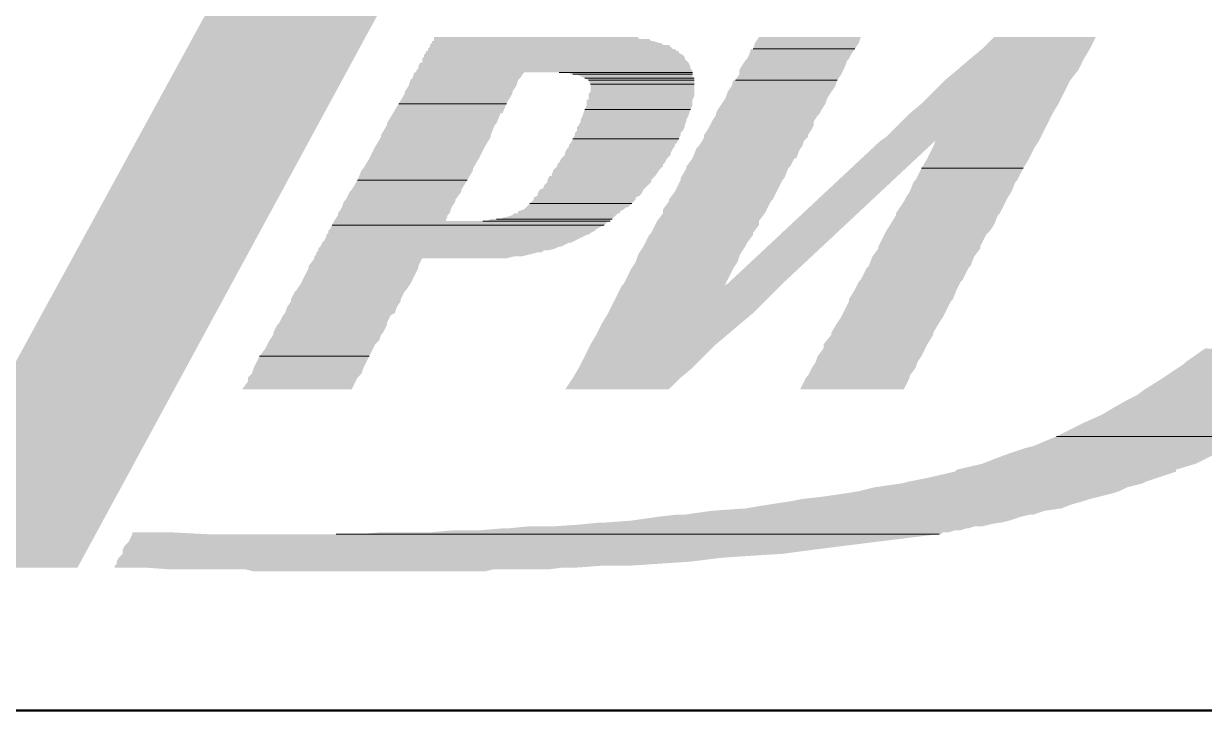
# Model space of a CAD drawing. Header units: millimetres. Extents: x -695119 to 412940, y -249585 to 622758.
# Drawn here: x 21.357 to 21.86, y 0.195 to 0.487 of the extents above; entities that cross this region are included whole.
import ezdxf

# ---------------------------------------------------------------- set-up
doc = ezdxf.new("R2010")
doc.units = ezdxf.units.MM
doc.layers.add('PDF _!штамп', color=7, linetype='Continuous', true_color=0x0e7fc4)
doc.layers.add('PDF _050_основной', color=7, linetype='Continuous')
doc.layers.add('PDF _СОТС', color=7, linetype='Continuous')

msp = doc.modelspace()

# ---------------------------------------------------------------- linework, layer by layer
at = {"layer": 'PDF _!штамп', "lineweight": 0}
for points in [[(21.7109, 0.4767), (21.66757, 0.4767), (21.7109, 0.4767)], [(21.64173, 0.4667), (21.58506, 0.4667), (21.64173, 0.4667)], [(21.64173, 0.46587), (21.59089, 0.46587), (21.64173, 0.46587)], [(21.64256, 0.4642), (21.59589, 0.4642), (21.64256, 0.4642)], [(21.64256, 0.46337), (21.59756, 0.46337), (21.64256, 0.46337)], [(21.7034, 0.46337), (21.66007, 0.46337), (21.7034, 0.46337)], [(21.64256, 0.4617), (21.59839, 0.4617), (21.64256, 0.4617)], [(21.56256, 0.45337), (21.51672, 0.45337), (21.56256, 0.45337)], [(21.6409, 0.45087), (21.59589, 0.45087), (21.6409, 0.45087)], [(21.6359, 0.43837), (21.59089, 0.43837), (21.6359, 0.43837)], [(21.78258, 0.42587), (21.73924, 0.42587), (21.78258, 0.42587)], [(21.54589, 0.42087), (21.49922, 0.42087), (21.54589, 0.42087)], [(21.6159, 0.41087), (21.57256, 0.41087), (21.6159, 0.41087)], [(21.60673, 0.40337), (21.55256, 0.40337), (21.60673, 0.40337)], [(21.60756, 0.4042), (21.55839, 0.4042), (21.60756, 0.4042)], [(21.60423, 0.4017), (21.48839, 0.4017), (21.60423, 0.4017)], [(21.50422, 0.34586), (21.45755, 0.34586), (21.50422, 0.34586)], [(21.88175, 0.31169), (21.79674, 0.31169), (21.88175, 0.31169)], [(21.74674, 0.27002), (21.49005, 0.27002), (21.74674, 0.27002)]]:
    msp.add_lwpolyline(points, dxfattribs=at)
at = {"layer": 'PDF _!штамп', "lineweight": 15, "transparency": 33554559}
for points in [[(21.38004, 0.25585), (21.30587, 0.25585), (21.43922, 0.50004)], [(21.43922, 0.50004), (21.51255, 0.50004), (21.38004, 0.25585)], [(21.53006, 0.47754), (21.6334, 0.4767), (21.52922, 0.4767)], [(21.53089, 0.47921), (21.62923, 0.47837), (21.53006, 0.47837)], [(21.6309, 0.47837), (21.6309, 0.47837), (21.53006, 0.47837)], [(21.6309, 0.47837), (21.53006, 0.47837), (21.62923, 0.47837)], [(21.63173, 0.47837), (21.63173, 0.47837), (21.53006, 0.47837)], [(21.63173, 0.47837), (21.53006, 0.47837), (21.6309, 0.47837)], [(21.63173, 0.47837), (21.53006, 0.47837), (21.63256, 0.47754)], [(21.53006, 0.47837), (21.63256, 0.47754), (21.53006, 0.47754)], [(21.63256, 0.47754), (21.53006, 0.47754), (21.6334, 0.4767)], [(21.53172, 0.48004), (21.62506, 0.48004), (21.53089, 0.48004)], [(21.62506, 0.48004), (21.53089, 0.48004), (21.62756, 0.47921)], [(21.53089, 0.48004), (21.62756, 0.47921), (21.53089, 0.47921)], [(21.6284, 0.47921), (21.6284, 0.47921), (21.53089, 0.47921)], [(21.6284, 0.47921), (21.53089, 0.47921), (21.62756, 0.47921)], [(21.6284, 0.47921), (21.53089, 0.47921), (21.62923, 0.47837)], [(21.61256, 0.48171), (21.61256, 0.48171), (21.53172, 0.48171)], [(21.61256, 0.48171), (21.53172, 0.48171), (21.60923, 0.48171)], [(21.61506, 0.48171), (21.61506, 0.48171), (21.53172, 0.48171)], [(21.61506, 0.48171), (21.53172, 0.48171), (21.61256, 0.48171)], [(21.61673, 0.48171), (21.61673, 0.48171), (21.53172, 0.48171)], [(21.61673, 0.48171), (21.53172, 0.48171), (21.61506, 0.48171)], [(21.6184, 0.48171), (21.6184, 0.48171), (21.53172, 0.48171)], [(21.6184, 0.48171), (21.53172, 0.48171), (21.61673, 0.48171)], [(21.6184, 0.48171), (21.53172, 0.48171), (21.61923, 0.48087)], [(21.53172, 0.48171), (21.61923, 0.48087), (21.53172, 0.48087)], [(21.6209, 0.48087), (21.6209, 0.48087), (21.53172, 0.48087)], [(21.6209, 0.48087), (21.53172, 0.48087), (21.61923, 0.48087)], [(21.6234, 0.48087), (21.6234, 0.48087), (21.53172, 0.48087)], [(21.6234, 0.48087), (21.53172, 0.48087), (21.6209, 0.48087)], [(21.6234, 0.48087), (21.53172, 0.48087), (21.62423, 0.48004)], [(21.53172, 0.48087), (21.62423, 0.48004), (21.53172, 0.48004)], [(21.62423, 0.48004), (21.53172, 0.48004), (21.62506, 0.48004)], [(21.6684, 0.47921), (21.7109, 0.4767), (21.66757, 0.4767)], [(21.67007, 0.48171), (21.71257, 0.47921), (21.6684, 0.47921)], [(21.71257, 0.47921), (21.6684, 0.47921), (21.7109, 0.4767)], [(21.7134, 0.48171), (21.67007, 0.48171), (21.71257, 0.47921)], [(21.77007, 0.48171), (21.81091, 0.4767), (21.76507, 0.4767)], [(21.81341, 0.48171), (21.77007, 0.48171), (21.81091, 0.4767)], [(21.52756, 0.47337), (21.6384, 0.47254), (21.52672, 0.47254)], [(21.52672, 0.47254), (21.6384, 0.47254), (21.6384, 0.47254)], [(21.6384, 0.47254), (21.6384, 0.47254), (21.52672, 0.47254)], [(21.6384, 0.47254), (21.52672, 0.47254), (21.63923, 0.4717)], [(21.52672, 0.47254), (21.63923, 0.4717), (21.52672, 0.4717)], [(21.52839, 0.47504), (21.63756, 0.4742), (21.52756, 0.4742)], [(21.63756, 0.4742), (21.52756, 0.4742), (21.6384, 0.47337)], [(21.52756, 0.4742), (21.6384, 0.47337), (21.52756, 0.47337)], [(21.6384, 0.47337), (21.52756, 0.47337), (21.6384, 0.47254)], [(21.52922, 0.47587), (21.6359, 0.47587), (21.52839, 0.47587)], [(21.6359, 0.47587), (21.52839, 0.47587), (21.6359, 0.47504)], [(21.52839, 0.47587), (21.6359, 0.47504), (21.52839, 0.47504)], [(21.6359, 0.47504), (21.52839, 0.47504), (21.63756, 0.4742)], [(21.63423, 0.4767), (21.63423, 0.4767), (21.52922, 0.4767)], [(21.63423, 0.4767), (21.52922, 0.4767), (21.6334, 0.4767)], [(21.63423, 0.4767), (21.52922, 0.4767), (21.63506, 0.47587)], [(21.52922, 0.4767), (21.63506, 0.47587), (21.52922, 0.47587)], [(21.63506, 0.47587), (21.52922, 0.47587), (21.6359, 0.47587)], [(21.66507, 0.47254), (21.70757, 0.4717), (21.66423, 0.4717)], [(21.6659, 0.4742), (21.7084, 0.47254), (21.66507, 0.47254)], [(21.7084, 0.47254), (21.66507, 0.47254), (21.70757, 0.4717)], [(21.66673, 0.4767), (21.70924, 0.4742), (21.6659, 0.4742)], [(21.70924, 0.4742), (21.6659, 0.4742), (21.7084, 0.47254)], [(21.66757, 0.4767), (21.7109, 0.4767), (21.66673, 0.4767)], [(21.7109, 0.4767), (21.66673, 0.4767), (21.70924, 0.4742)], [(21.76007, 0.47254), (21.80591, 0.46754), (21.75424, 0.46754)], [(21.76507, 0.4767), (21.80841, 0.47254), (21.76007, 0.47254)], [(21.80841, 0.47254), (21.76007, 0.47254), (21.80591, 0.46754)], [(21.81091, 0.4767), (21.76507, 0.4767), (21.80841, 0.47254)], [(21.52506, 0.46837), (21.64173, 0.46754), (21.52422, 0.46754)], [(21.64173, 0.46754), (21.52422, 0.46754), (21.64173, 0.4667)], [(21.52422, 0.46754), (21.64173, 0.4667), (21.52422, 0.4667)], [(21.52589, 0.47087), (21.6409, 0.4692), (21.52506, 0.4692)], [(21.6409, 0.4692), (21.52506, 0.4692), (21.6409, 0.46837)], [(21.52506, 0.4692), (21.6409, 0.46837), (21.52506, 0.46837)], [(21.6409, 0.46837), (21.52506, 0.46837), (21.64173, 0.46754)], [(21.64006, 0.47087), (21.52672, 0.47087), (21.52589, 0.47087)], [(21.64006, 0.47087), (21.52589, 0.47087), (21.6409, 0.4692)], [(21.63923, 0.4717), (21.52672, 0.4717), (21.64006, 0.47087)], [(21.52672, 0.4717), (21.64006, 0.47087), (21.52672, 0.47087)], [(21.52672, 0.47087), (21.64006, 0.47087), (21.64006, 0.47087)], [(21.66257, 0.4692), (21.7059, 0.46754), (21.66173, 0.46754)], [(21.7059, 0.46754), (21.66173, 0.46754), (21.70507, 0.46587)], [(21.66173, 0.46754), (21.70507, 0.46587), (21.66173, 0.46587)], [(21.66423, 0.4717), (21.70674, 0.4692), (21.66257, 0.4692)], [(21.70674, 0.4692), (21.66257, 0.4692), (21.7059, 0.46754)], [(21.70757, 0.4717), (21.66423, 0.4717), (21.70674, 0.4692)], [(21.75424, 0.46754), (21.80258, 0.46337), (21.74924, 0.46337)], [(21.80591, 0.46754), (21.75424, 0.46754), (21.80258, 0.46337)], [(21.52172, 0.46337), (21.56673, 0.46087), (21.52089, 0.46087)], [(21.52256, 0.4642), (21.56756, 0.46337), (21.52172, 0.46337)], [(21.56756, 0.46337), (21.52172, 0.46337), (21.56673, 0.46087)], [(21.52339, 0.4667), (21.56839, 0.4642), (21.52256, 0.4642)], [(21.56839, 0.4642), (21.52256, 0.4642), (21.56756, 0.46337)], [(21.64173, 0.4667), (21.52422, 0.4667), (21.52339, 0.4667)], [(21.57006, 0.4667), (21.52339, 0.4667), (21.56839, 0.4642)], [(21.52422, 0.4667), (21.64173, 0.4667), (21.64173, 0.4667)], [(21.58506, 0.4667), (21.64173, 0.4667), (21.58756, 0.4667)], [(21.64173, 0.4667), (21.58756, 0.4667), (21.58923, 0.4667)], [(21.58756, 0.4667), (21.64173, 0.4667), (21.64173, 0.4667)], [(21.64173, 0.4667), (21.58923, 0.4667), (21.64173, 0.46587)], [(21.58923, 0.4667), (21.64173, 0.46587), (21.59006, 0.46587)], [(21.64173, 0.46587), (21.59006, 0.46587), (21.59089, 0.46587)], [(21.59006, 0.46587), (21.64173, 0.46587), (21.64173, 0.46587)], [(21.59089, 0.46587), (21.64173, 0.46587), (21.59173, 0.46587)], [(21.64173, 0.46587), (21.59173, 0.46587), (21.59256, 0.46587)], [(21.59173, 0.46587), (21.64173, 0.46587), (21.64173, 0.46587)], [(21.64173, 0.46587), (21.59256, 0.46587), (21.64173, 0.46504)], [(21.59256, 0.46587), (21.64173, 0.46504), (21.59423, 0.46504)], [(21.64173, 0.46504), (21.59423, 0.46504), (21.64256, 0.4642)], [(21.59423, 0.46504), (21.64256, 0.4642), (21.59589, 0.4642)], [(21.59589, 0.4642), (21.64256, 0.4642), (21.64256, 0.4642)], [(21.64256, 0.4642), (21.59589, 0.4642), (21.64256, 0.46337)], [(21.59589, 0.4642), (21.64256, 0.46337), (21.59756, 0.46337)], [(21.59756, 0.46337), (21.64256, 0.46337), (21.64256, 0.46337)], [(21.64256, 0.46337), (21.59756, 0.46337), (21.64256, 0.4617)], [(21.59756, 0.46337), (21.64256, 0.4617), (21.59839, 0.4617)], [(21.65923, 0.46337), (21.70257, 0.46087), (21.6584, 0.46087)], [(21.66007, 0.46337), (21.7034, 0.46337), (21.65923, 0.46337)], [(21.7034, 0.46337), (21.65923, 0.46337), (21.70257, 0.46087)], [(21.66173, 0.46587), (21.7034, 0.46337), (21.66007, 0.46337)], [(21.70507, 0.46587), (21.66173, 0.46587), (21.7034, 0.46337)], [(21.74924, 0.46337), (21.80008, 0.45837), (21.74424, 0.45837)], [(21.80258, 0.46337), (21.74924, 0.46337), (21.80008, 0.45837)], [(21.51922, 0.45754), (21.56256, 0.45337), (21.51672, 0.45337)], [(21.52089, 0.46087), (21.56506, 0.45837), (21.51922, 0.45837)], [(21.56506, 0.45837), (21.51922, 0.45837), (21.56506, 0.45754)], [(21.51922, 0.45837), (21.56506, 0.45754), (21.51922, 0.45754)], [(21.56506, 0.45754), (21.51922, 0.45754), (21.56256, 0.45337)], [(21.56673, 0.46087), (21.52089, 0.46087), (21.56506, 0.45837)], [(21.59839, 0.45837), (21.64256, 0.45754), (21.59756, 0.45754)], [(21.64256, 0.45754), (21.59756, 0.45754), (21.64256, 0.4567)], [(21.59756, 0.45754), (21.64256, 0.4567), (21.59756, 0.4567)], [(21.59839, 0.4617), (21.64256, 0.4617), (21.64256, 0.4617)], [(21.64256, 0.4617), (21.59839, 0.4617), (21.64256, 0.46004)], [(21.59839, 0.4617), (21.64256, 0.46004), (21.59839, 0.46004)], [(21.64256, 0.46004), (21.59839, 0.46004), (21.64256, 0.4592)], [(21.59839, 0.46004), (21.64256, 0.4592), (21.59839, 0.4592)], [(21.64256, 0.4592), (21.59839, 0.4592), (21.64256, 0.45837)], [(21.59839, 0.4592), (21.64256, 0.45837), (21.59839, 0.45837)], [(21.59839, 0.45837), (21.64256, 0.45837), (21.64256, 0.45837)], [(21.64256, 0.45837), (21.64256, 0.45837), (21.59839, 0.45837)], [(21.64256, 0.45837), (21.59839, 0.45837), (21.64256, 0.45754)], [(21.65673, 0.45837), (21.69924, 0.45587), (21.6559, 0.45587)], [(21.6584, 0.46087), (21.7009, 0.45837), (21.65673, 0.45837)], [(21.65673, 0.45837), (21.7009, 0.45837), (21.7009, 0.45837)], [(21.7009, 0.45837), (21.7009, 0.45837), (21.65673, 0.45837)], [(21.7009, 0.45837), (21.65673, 0.45837), (21.69924, 0.45587)], [(21.70257, 0.46087), (21.6584, 0.46087), (21.7009, 0.45837)], [(21.74424, 0.45837), (21.79758, 0.45337), (21.73924, 0.45337)], [(21.80008, 0.45837), (21.74424, 0.45837), (21.79758, 0.45337)], [(21.51672, 0.45337), (21.56089, 0.4492), (21.51422, 0.4492)], [(21.51672, 0.45337), (21.56256, 0.45337), (21.56256, 0.45337)], [(21.56256, 0.45337), (21.51672, 0.45337), (21.56089, 0.4492)], [(21.59673, 0.45254), (21.6409, 0.45087), (21.59589, 0.45087)], [(21.64173, 0.45504), (21.59756, 0.45504), (21.59673, 0.45504)], [(21.64173, 0.45504), (21.59673, 0.45504), (21.64173, 0.45337)], [(21.59673, 0.45504), (21.64173, 0.45337), (21.59673, 0.45337)], [(21.64173, 0.45337), (21.59673, 0.45337), (21.64173, 0.45254)], [(21.59673, 0.45337), (21.64173, 0.45254), (21.59673, 0.45254)], [(21.64173, 0.45254), (21.59673, 0.45254), (21.6409, 0.45087)], [(21.64256, 0.4567), (21.59756, 0.4567), (21.64173, 0.45504)], [(21.59756, 0.4567), (21.64173, 0.45504), (21.59756, 0.45504)], [(21.59756, 0.45504), (21.64173, 0.45504), (21.64173, 0.45504)], [(21.65423, 0.45337), (21.69674, 0.45087), (21.65257, 0.45087)], [(21.6559, 0.45587), (21.6984, 0.45337), (21.65423, 0.45337)], [(21.65423, 0.45337), (21.6984, 0.45337), (21.6984, 0.45337)], [(21.6984, 0.45337), (21.6984, 0.45337), (21.65423, 0.45337)], [(21.6984, 0.45337), (21.65423, 0.45337), (21.69674, 0.45087)], [(21.69924, 0.45587), (21.6559, 0.45587), (21.6984, 0.45337)], [(21.73924, 0.45337), (21.79508, 0.4492), (21.73424, 0.4492)], [(21.79758, 0.45337), (21.73924, 0.45337), (21.79508, 0.4492)], [(21.51422, 0.4492), (21.55839, 0.44504), (21.51172, 0.44504)], [(21.56006, 0.4492), (21.56006, 0.4492), (21.51422, 0.4492)], [(21.56006, 0.4492), (21.51422, 0.4492), (21.56089, 0.4492)], [(21.56006, 0.4492), (21.51422, 0.4492), (21.55839, 0.44504)], [(21.59506, 0.44837), (21.63923, 0.4467), (21.59423, 0.4467)], [(21.59589, 0.45087), (21.64006, 0.44837), (21.59506, 0.44837)], [(21.64006, 0.44837), (21.59506, 0.44837), (21.63923, 0.4467)], [(21.59589, 0.45087), (21.6409, 0.45087), (21.6409, 0.45087)], [(21.6409, 0.45087), (21.59589, 0.45087), (21.64006, 0.44837)], [(21.65173, 0.44837), (21.6934, 0.44587), (21.65007, 0.44587)], [(21.65257, 0.45087), (21.6959, 0.4492), (21.65173, 0.4492)], [(21.6959, 0.4492), (21.65173, 0.4492), (21.69507, 0.44837)], [(21.65173, 0.4492), (21.69507, 0.44837), (21.65173, 0.44837)], [(21.69507, 0.44837), (21.65173, 0.44837), (21.6934, 0.44587)], [(21.69674, 0.45087), (21.65257, 0.45087), (21.6959, 0.4492)], [(21.73424, 0.4492), (21.79258, 0.4442), (21.72924, 0.4442)], [(21.79508, 0.4492), (21.73424, 0.4492), (21.79258, 0.4442)], [(21.51172, 0.4442), (21.55589, 0.44004), (21.50922, 0.44004)], [(21.55839, 0.44504), (21.51172, 0.44504), (21.55756, 0.4442)], [(21.51172, 0.44504), (21.55756, 0.4442), (21.51172, 0.4442)], [(21.55756, 0.4442), (21.51172, 0.4442), (21.55589, 0.44004)], [(21.59339, 0.4442), (21.6384, 0.44337), (21.59256, 0.44337)], [(21.6384, 0.44337), (21.59256, 0.44337), (21.63756, 0.4417)], [(21.59256, 0.44337), (21.63756, 0.4417), (21.59256, 0.4417)], [(21.59423, 0.44587), (21.6384, 0.4442), (21.59339, 0.4442)], [(21.6384, 0.4442), (21.59339, 0.4442), (21.6384, 0.44337)], [(21.63923, 0.4467), (21.59423, 0.4467), (21.63923, 0.44587)], [(21.59423, 0.4467), (21.63923, 0.44587), (21.59423, 0.44587)], [(21.63923, 0.44587), (21.59423, 0.44587), (21.6384, 0.4442)], [(21.6484, 0.44254), (21.6909, 0.44004), (21.64673, 0.44004)], [(21.64923, 0.4442), (21.69257, 0.44254), (21.6484, 0.44254)], [(21.69257, 0.44254), (21.6484, 0.44254), (21.6909, 0.44004)], [(21.65007, 0.44587), (21.6934, 0.4442), (21.64923, 0.4442)], [(21.6934, 0.4442), (21.64923, 0.4442), (21.69257, 0.44254)], [(21.6934, 0.44587), (21.65007, 0.44587), (21.6934, 0.4442)], [(21.72924, 0.4442), (21.79008, 0.4392), (21.72424, 0.4392)], [(21.79258, 0.4442), (21.72924, 0.4442), (21.79008, 0.4392)], [(21.50922, 0.4392), (21.55339, 0.43503), (21.50672, 0.43503)], [(21.55589, 0.44004), (21.50922, 0.44004), (21.55589, 0.4392)], [(21.50922, 0.44004), (21.55589, 0.4392), (21.50922, 0.4392)], [(21.55589, 0.4392), (21.50922, 0.4392), (21.55339, 0.43503)], [(21.59089, 0.43837), (21.63506, 0.4367), (21.59006, 0.4367)], [(21.59173, 0.44004), (21.6359, 0.43837), (21.59089, 0.43837)], [(21.59089, 0.43837), (21.6359, 0.43837), (21.6359, 0.43837)], [(21.6359, 0.43837), (21.59089, 0.43837), (21.63506, 0.4367)], [(21.59256, 0.4417), (21.63673, 0.44087), (21.59173, 0.44087)], [(21.63673, 0.44087), (21.59173, 0.44087), (21.63673, 0.44004)], [(21.59173, 0.44087), (21.63673, 0.44004), (21.59173, 0.44004)], [(21.63673, 0.44004), (21.59173, 0.44004), (21.6359, 0.43837)], [(21.63756, 0.4417), (21.59256, 0.4417), (21.63673, 0.44087)], [(21.6459, 0.43754), (21.6884, 0.43503), (21.64423, 0.43503)], [(21.64673, 0.4392), (21.68924, 0.43754), (21.6459, 0.43754)], [(21.68924, 0.43754), (21.6459, 0.43754), (21.6884, 0.43503)], [(21.6909, 0.44004), (21.64673, 0.44004), (21.6909, 0.4392)], [(21.64673, 0.44004), (21.6909, 0.4392), (21.64673, 0.4392)], [(21.6909, 0.4392), (21.64673, 0.4392), (21.68924, 0.43754)], [(21.72174, 0.43754), (21.68007, 0.3767), (21.65673, 0.3767)], [(21.74507, 0.43754), (21.72174, 0.43754), (21.68007, 0.3767)], [(21.72424, 0.4392), (21.78924, 0.43754), (21.72174, 0.43754)], [(21.79008, 0.4392), (21.72424, 0.4392), (21.78924, 0.43754)], [(21.74507, 0.43754), (21.78758, 0.43503), (21.74424, 0.43503)], [(21.78924, 0.43754), (21.74507, 0.43754), (21.78758, 0.43503)], [(21.50672, 0.43503), (21.55089, 0.43003), (21.50422, 0.43003)], [(21.50672, 0.43503), (21.55339, 0.43503), (21.55339, 0.43503)], [(21.55339, 0.43503), (21.55339, 0.43503), (21.50672, 0.43503)], [(21.55339, 0.43503), (21.50672, 0.43503), (21.55089, 0.43003)], [(21.58839, 0.4342), (21.63256, 0.43253), (21.58756, 0.43253)], [(21.63256, 0.43253), (21.58756, 0.43253), (21.63256, 0.4317)], [(21.58756, 0.43253), (21.63256, 0.4317), (21.58756, 0.4317)], [(21.58923, 0.43503), (21.6334, 0.4342), (21.58839, 0.4342)], [(21.6334, 0.4342), (21.58839, 0.4342), (21.63256, 0.43253)], [(21.59006, 0.4367), (21.63423, 0.43587), (21.58923, 0.43587)], [(21.63423, 0.43587), (21.58923, 0.43587), (21.63423, 0.43503)], [(21.58923, 0.43587), (21.63423, 0.43503), (21.58923, 0.43503)], [(21.63423, 0.43503), (21.58923, 0.43503), (21.6334, 0.4342)], [(21.63506, 0.4367), (21.59006, 0.4367), (21.63423, 0.43587)], [(21.6434, 0.4342), (21.6859, 0.43003), (21.64173, 0.43003)], [(21.64423, 0.43503), (21.68757, 0.4342), (21.6434, 0.4342)], [(21.68757, 0.4342), (21.6434, 0.4342), (21.6859, 0.43003)], [(21.6884, 0.43503), (21.64423, 0.43503), (21.68757, 0.4342)], [(21.74424, 0.43503), (21.78591, 0.4317), (21.74257, 0.4317)], [(21.78758, 0.43503), (21.74424, 0.43503), (21.78591, 0.4317)], [(21.50422, 0.43003), (21.54839, 0.42587), (21.50172, 0.42587)], [(21.50422, 0.43003), (21.55089, 0.43003), (21.55089, 0.43003)], [(21.55089, 0.43003), (21.55089, 0.43003), (21.50422, 0.43003)], [(21.55089, 0.43003), (21.50422, 0.43003), (21.54839, 0.42587)], [(21.58506, 0.42837), (21.62923, 0.42753), (21.58423, 0.42753)], [(21.62923, 0.42753), (21.58423, 0.42753), (21.62923, 0.4267)], [(21.58423, 0.42753), (21.62923, 0.4267), (21.58423, 0.4267)], [(21.58589, 0.43003), (21.63006, 0.42837), (21.58506, 0.42837)], [(21.63006, 0.42837), (21.58506, 0.42837), (21.62923, 0.42753)], [(21.58756, 0.4317), (21.6309, 0.43003), (21.58589, 0.43003)], [(21.6309, 0.43003), (21.58589, 0.43003), (21.63006, 0.42837)], [(21.63256, 0.4317), (21.58756, 0.4317), (21.6309, 0.43003)], [(21.64173, 0.43003), (21.6834, 0.4267), (21.63923, 0.4267)], [(21.68507, 0.43003), (21.68507, 0.43003), (21.64173, 0.43003)], [(21.68507, 0.43003), (21.64173, 0.43003), (21.6859, 0.43003)], [(21.68507, 0.43003), (21.64173, 0.43003), (21.6834, 0.4267)], [(21.74174, 0.43003), (21.78258, 0.42587), (21.73924, 0.42587)], [(21.74257, 0.4317), (21.78508, 0.43003), (21.74174, 0.43003)], [(21.78508, 0.43003), (21.74174, 0.43003), (21.78258, 0.42587)], [(21.78591, 0.4317), (21.74257, 0.4317), (21.78508, 0.43003)], [(21.50089, 0.42503), (21.54589, 0.42087), (21.49922, 0.42087)], [(21.50172, 0.42587), (21.54839, 0.42503), (21.50089, 0.42503)], [(21.54839, 0.42503), (21.50089, 0.42503), (21.54589, 0.42087)], [(21.54839, 0.42587), (21.50172, 0.42587), (21.54839, 0.42503)], [(21.58089, 0.42253), (21.62423, 0.42087), (21.58006, 0.42087)], [(21.6259, 0.42253), (21.58173, 0.42253), (21.58089, 0.42253)], [(21.6259, 0.42253), (21.58089, 0.42253), (21.62423, 0.42087)], [(21.58256, 0.42503), (21.6259, 0.42253), (21.58173, 0.42253)], [(21.58173, 0.42253), (21.6259, 0.42253), (21.6259, 0.42253)], [(21.58423, 0.4267), (21.62756, 0.42503), (21.58256, 0.42503)], [(21.58256, 0.42503), (21.62756, 0.42503), (21.62756, 0.42503)], [(21.62756, 0.42503), (21.62756, 0.42503), (21.58256, 0.42503)], [(21.62756, 0.42503), (21.58256, 0.42503), (21.6259, 0.42253)], [(21.62923, 0.4267), (21.58423, 0.4267), (21.62756, 0.42503)], [(21.63923, 0.42587), (21.6809, 0.4217), (21.63673, 0.4217)], [(21.6834, 0.4267), (21.63923, 0.4267), (21.68257, 0.42587)], [(21.63923, 0.4267), (21.68257, 0.42587), (21.63923, 0.42587)], [(21.68257, 0.42587), (21.63923, 0.42587), (21.6809, 0.4217)], [(21.73924, 0.42587), (21.78008, 0.42087), (21.73674, 0.42087)], [(21.73924, 0.42587), (21.78258, 0.42587), (21.78258, 0.42587)], [(21.78258, 0.42587), (21.73924, 0.42587), (21.78008, 0.42087)], [(21.49922, 0.42087), (21.54339, 0.4167), (21.49672, 0.4167)], [(21.49922, 0.42087), (21.54589, 0.42087), (21.54589, 0.42087)], [(21.54589, 0.42087), (21.49922, 0.42087), (21.54339, 0.4167)], [(21.57839, 0.41753), (21.6209, 0.4167), (21.57673, 0.4167)], [(21.58006, 0.42003), (21.62256, 0.41837), (21.57839, 0.41837)], [(21.62256, 0.41837), (21.57839, 0.41837), (21.62173, 0.41753)], [(21.57839, 0.41837), (21.62173, 0.41753), (21.57839, 0.41753)], [(21.62173, 0.41753), (21.57839, 0.41753), (21.6209, 0.4167)], [(21.62423, 0.42087), (21.58006, 0.42087), (21.62423, 0.42003)], [(21.58006, 0.42087), (21.62423, 0.42003), (21.58006, 0.42003)], [(21.62423, 0.42003), (21.58006, 0.42003), (21.62256, 0.41837)], [(21.63506, 0.41753), (21.67757, 0.41587), (21.63423, 0.41587)], [(21.63673, 0.42087), (21.6784, 0.41753), (21.63506, 0.41753)], [(21.6784, 0.41753), (21.63506, 0.41753), (21.67757, 0.41587)], [(21.6809, 0.4217), (21.63673, 0.4217), (21.68007, 0.42087)], [(21.63673, 0.4217), (21.68007, 0.42087), (21.63673, 0.42087)], [(21.68007, 0.42087), (21.63673, 0.42087), (21.6784, 0.41753)], [(21.73591, 0.42003), (21.77758, 0.41587), (21.73424, 0.41587)], [(21.73674, 0.42087), (21.77924, 0.42003), (21.73591, 0.42003)], [(21.77924, 0.42003), (21.73591, 0.42003), (21.77758, 0.41587)], [(21.78008, 0.42087), (21.73674, 0.42087), (21.77924, 0.42003)], [(21.49422, 0.41253), (21.54089, 0.4117), (21.49339, 0.4117)], [(21.49589, 0.41587), (21.54089, 0.41253), (21.49422, 0.41253)], [(21.54089, 0.41253), (21.49422, 0.41253), (21.54089, 0.4117)], [(21.49672, 0.4167), (21.54339, 0.41587), (21.49589, 0.41587)], [(21.54339, 0.41587), (21.49589, 0.41587), (21.54089, 0.41253)], [(21.54339, 0.4167), (21.49672, 0.4167), (21.54339, 0.41587)], [(21.57423, 0.41253), (21.6159, 0.41087), (21.57256, 0.41087)], [(21.57589, 0.4142), (21.61756, 0.41337), (21.57423, 0.41337)], [(21.61756, 0.41337), (21.57423, 0.41337), (21.61756, 0.41253)], [(21.57423, 0.41337), (21.61756, 0.41253), (21.57423, 0.41253)], [(21.61756, 0.41253), (21.57423, 0.41253), (21.6159, 0.41087)], [(21.57673, 0.4167), (21.62006, 0.41503), (21.57589, 0.41503)], [(21.62006, 0.41503), (21.57589, 0.41503), (21.61923, 0.4142)], [(21.57589, 0.41503), (21.61923, 0.4142), (21.57589, 0.4142)], [(21.61923, 0.4142), (21.57589, 0.4142), (21.61756, 0.41337)], [(21.6209, 0.4167), (21.57673, 0.4167), (21.62006, 0.41503)], [(21.63423, 0.41587), (21.6759, 0.41253), (21.63173, 0.41253)], [(21.6759, 0.41253), (21.63173, 0.41253), (21.67507, 0.4117)], [(21.63173, 0.41253), (21.67507, 0.4117), (21.63173, 0.4117)], [(21.67757, 0.41587), (21.63423, 0.41587), (21.6759, 0.41253)], [(21.73257, 0.41337), (21.77508, 0.4117), (21.73174, 0.4117)], [(21.73424, 0.41587), (21.77591, 0.41337), (21.73257, 0.41337)], [(21.77591, 0.41337), (21.73257, 0.41337), (21.77508, 0.4117)], [(21.77758, 0.41587), (21.73424, 0.41587), (21.77591, 0.41337)], [(21.49255, 0.4092), (21.53839, 0.4067), (21.49089, 0.4067)], [(21.49339, 0.4117), (21.53922, 0.4092), (21.49255, 0.4092)], [(21.53922, 0.4092), (21.49255, 0.4092), (21.53839, 0.4067)], [(21.54089, 0.4117), (21.49339, 0.4117), (21.53922, 0.4092)], [(21.57006, 0.40837), (21.6109, 0.40753), (21.56756, 0.40753)], [(21.6109, 0.40753), (21.56756, 0.40753), (21.6109, 0.4067)], [(21.56756, 0.40753), (21.6109, 0.4067), (21.56756, 0.4067)], [(21.57089, 0.4092), (21.61256, 0.40837), (21.57006, 0.40837)], [(21.61256, 0.40837), (21.57006, 0.40837), (21.6109, 0.40753)], [(21.57256, 0.41087), (21.61423, 0.4092), (21.57089, 0.4092)], [(21.6134, 0.4092), (21.6134, 0.4092), (21.57089, 0.4092)], [(21.6134, 0.4092), (21.57089, 0.4092), (21.61423, 0.4092)], [(21.6134, 0.4092), (21.57089, 0.4092), (21.61256, 0.40837)], [(21.57256, 0.41087), (21.6159, 0.41087), (21.6159, 0.41087)], [(21.6159, 0.41087), (21.57256, 0.41087), (21.61423, 0.4092)], [(21.63173, 0.4117), (21.6734, 0.40837), (21.62923, 0.40837)], [(21.6734, 0.40837), (21.62923, 0.40837), (21.67257, 0.4067)], [(21.62923, 0.40837), (21.67257, 0.4067), (21.62923, 0.4067)], [(21.67507, 0.4117), (21.63173, 0.4117), (21.6734, 0.40837)], [(21.73174, 0.4117), (21.77258, 0.4067), (21.7284, 0.4067)], [(21.77508, 0.4117), (21.73174, 0.4117), (21.77258, 0.4067)], [(21.48922, 0.40337), (21.60423, 0.4017), (21.48839, 0.4017)], [(21.49089, 0.40587), (21.53672, 0.40337), (21.48922, 0.40337)], [(21.6059, 0.40337), (21.48922, 0.40337), (21.60423, 0.4017)], [(21.53839, 0.4067), (21.49089, 0.4067), (21.53756, 0.40587)], [(21.49089, 0.4067), (21.53756, 0.40587), (21.49089, 0.40587)], [(21.53756, 0.40587), (21.49089, 0.40587), (21.53672, 0.40337)], [(21.54922, 0.40337), (21.6059, 0.40337), (21.54756, 0.40337)], [(21.60673, 0.40337), (21.55089, 0.40337), (21.54922, 0.40337)], [(21.60673, 0.40337), (21.54922, 0.40337), (21.6059, 0.40337)], [(21.55256, 0.40337), (21.60673, 0.40337), (21.55089, 0.40337)], [(21.55089, 0.40337), (21.60673, 0.40337), (21.60673, 0.40337)], [(21.60673, 0.40337), (21.55422, 0.40337), (21.55256, 0.40337)], [(21.55589, 0.4042), (21.60673, 0.40337), (21.55422, 0.40337)], [(21.55422, 0.40337), (21.60673, 0.40337), (21.60673, 0.40337)], [(21.55756, 0.4042), (21.60673, 0.4042), (21.55589, 0.4042)], [(21.60673, 0.4042), (21.55589, 0.4042), (21.60673, 0.40337)], [(21.55839, 0.4042), (21.60756, 0.4042), (21.55756, 0.4042)], [(21.60756, 0.4042), (21.55756, 0.4042), (21.60673, 0.4042)], [(21.60756, 0.4042), (21.56006, 0.4042), (21.55839, 0.4042)], [(21.56172, 0.40503), (21.60756, 0.4042), (21.56006, 0.4042)], [(21.56006, 0.4042), (21.60756, 0.4042), (21.60756, 0.4042)], [(21.6084, 0.40503), (21.56256, 0.40503), (21.56172, 0.40503)], [(21.6084, 0.40503), (21.56172, 0.40503), (21.60756, 0.4042)], [(21.56506, 0.40587), (21.6084, 0.40503), (21.56256, 0.40503)], [(21.56256, 0.40503), (21.6084, 0.40503), (21.6084, 0.40503)], [(21.56589, 0.4067), (21.60923, 0.40587), (21.56506, 0.40587)], [(21.60923, 0.40587), (21.56506, 0.40587), (21.6084, 0.40503)], [(21.56756, 0.4067), (21.61006, 0.4067), (21.56589, 0.4067)], [(21.61006, 0.4067), (21.56589, 0.4067), (21.60923, 0.40587)], [(21.6109, 0.4067), (21.56756, 0.4067), (21.61006, 0.4067)], [(21.62673, 0.40337), (21.67007, 0.4017), (21.6259, 0.4017)], [(21.62923, 0.4067), (21.67007, 0.40337), (21.62673, 0.40337)], [(21.67007, 0.40337), (21.62673, 0.40337), (21.67007, 0.4017)], [(21.67257, 0.4067), (21.62923, 0.4067), (21.67007, 0.40337)], [(21.7284, 0.40587), (21.77007, 0.4017), (21.7259, 0.4017)], [(21.77258, 0.4067), (21.7284, 0.4067), (21.77174, 0.40587)], [(21.7284, 0.4067), (21.77174, 0.40587), (21.7284, 0.40587)], [(21.77174, 0.40587), (21.7284, 0.40587), (21.77007, 0.4017)], [(21.48672, 0.39837), (21.59756, 0.39753), (21.48589, 0.39753)], [(21.59673, 0.39753), (21.59673, 0.39753), (21.48589, 0.39753)], [(21.59673, 0.39753), (21.48589, 0.39753), (21.59756, 0.39753)], [(21.59673, 0.39753), (21.48589, 0.39753), (21.59506, 0.3967)], [(21.48589, 0.39753), (21.59506, 0.3967), (21.48589, 0.3967)], [(21.48755, 0.40003), (21.60006, 0.3992), (21.48672, 0.3992)], [(21.60006, 0.3992), (21.48672, 0.3992), (21.59839, 0.39837)], [(21.48672, 0.3992), (21.59839, 0.39837), (21.48672, 0.39837)], [(21.59839, 0.39837), (21.48672, 0.39837), (21.59756, 0.39753)], [(21.48839, 0.4017), (21.60089, 0.40003), (21.48755, 0.40003)], [(21.60089, 0.40003), (21.48755, 0.40003), (21.60006, 0.3992)], [(21.48839, 0.4017), (21.60423, 0.4017), (21.60423, 0.4017)], [(21.60423, 0.4017), (21.48839, 0.4017), (21.60089, 0.40003)], [(21.6234, 0.39753), (21.66507, 0.3942), (21.62173, 0.3942)], [(21.62423, 0.39837), (21.66757, 0.39753), (21.6234, 0.39753)], [(21.66757, 0.39753), (21.6234, 0.39753), (21.66507, 0.3942)], [(21.6259, 0.4017), (21.66757, 0.39837), (21.62423, 0.39837)], [(21.66757, 0.39837), (21.62423, 0.39837), (21.66757, 0.39753)], [(21.67007, 0.4017), (21.6259, 0.4017), (21.66757, 0.39837)], [(21.7234, 0.39753), (21.76424, 0.39253), (21.7209, 0.39253)], [(21.72424, 0.3992), (21.76674, 0.39753), (21.7234, 0.39753)], [(21.76674, 0.39753), (21.7234, 0.39753), (21.76424, 0.39253)], [(21.7259, 0.4017), (21.76841, 0.3992), (21.72424, 0.3992)], [(21.76841, 0.3992), (21.72424, 0.3992), (21.76674, 0.39753)], [(21.77007, 0.4017), (21.7259, 0.4017), (21.76841, 0.3992)], [(21.48339, 0.39253), (21.58339, 0.3917), (21.48255, 0.3917)], [(21.48422, 0.3942), (21.58589, 0.39253), (21.48339, 0.39253)], [(21.48339, 0.39253), (21.58589, 0.39253), (21.58589, 0.39253)], [(21.58589, 0.39253), (21.58589, 0.39253), (21.48339, 0.39253)], [(21.58506, 0.39253), (21.58506, 0.39253), (21.48339, 0.39253)], [(21.58506, 0.39253), (21.48339, 0.39253), (21.58589, 0.39253)], [(21.58506, 0.39253), (21.48339, 0.39253), (21.58339, 0.3917)], [(21.48505, 0.39503), (21.59006, 0.3942), (21.48422, 0.3942)], [(21.58923, 0.3942), (21.58923, 0.3942), (21.48422, 0.3942)], [(21.58923, 0.3942), (21.48422, 0.3942), (21.59006, 0.3942)], [(21.58923, 0.3942), (21.48422, 0.3942), (21.58589, 0.39253)], [(21.48589, 0.3967), (21.59173, 0.39503), (21.48505, 0.39503)], [(21.59173, 0.39503), (21.48505, 0.39503), (21.59006, 0.3942)], [(21.59506, 0.3967), (21.48589, 0.3967), (21.59173, 0.39503)], [(21.6209, 0.39253), (21.66257, 0.39003), (21.61923, 0.39003)], [(21.62173, 0.3942), (21.66423, 0.39253), (21.6209, 0.39253)], [(21.66423, 0.39253), (21.6209, 0.39253), (21.66257, 0.39003)], [(21.66507, 0.3942), (21.62173, 0.3942), (21.66423, 0.39253)], [(21.76424, 0.39253), (21.7209, 0.39253), (21.76424, 0.3917)], [(21.7209, 0.39253), (21.76424, 0.3917), (21.7209, 0.3917)], [(21.48089, 0.38753), (21.52506, 0.3842), (21.47838, 0.3842)], [(21.48172, 0.3892), (21.56923, 0.38836), (21.48089, 0.38836)], [(21.56756, 0.38836), (21.56756, 0.38836), (21.48089, 0.38836)], [(21.56756, 0.38836), (21.48089, 0.38836), (21.56923, 0.38836)], [(21.56589, 0.38836), (21.56589, 0.38836), (21.48089, 0.38836)], [(21.56589, 0.38836), (21.48089, 0.38836), (21.56756, 0.38836)], [(21.48089, 0.38836), (21.56589, 0.38836), (21.56589, 0.38836)], [(21.56589, 0.38836), (21.56589, 0.38836), (21.48089, 0.38836)], [(21.56589, 0.38836), (21.48089, 0.38836), (21.56256, 0.38753)], [(21.48089, 0.38836), (21.56256, 0.38753), (21.48089, 0.38753)], [(21.55922, 0.38753), (21.55922, 0.38753), (21.48089, 0.38753)], [(21.55922, 0.38753), (21.48089, 0.38753), (21.56256, 0.38753)], [(21.55589, 0.38753), (21.55589, 0.38753), (21.48089, 0.38753)], [(21.55589, 0.38753), (21.48089, 0.38753), (21.55922, 0.38753)], [(21.52672, 0.38753), (21.48089, 0.38753), (21.52506, 0.3842)], [(21.48255, 0.39086), (21.57756, 0.39003), (21.48172, 0.39003)], [(21.57589, 0.39003), (21.57589, 0.39003), (21.48172, 0.39003)], [(21.57589, 0.39003), (21.48172, 0.39003), (21.57756, 0.39003)], [(21.57589, 0.39003), (21.48172, 0.39003), (21.57256, 0.3892)], [(21.48172, 0.39003), (21.57256, 0.3892), (21.48172, 0.3892)], [(21.57256, 0.3892), (21.48172, 0.3892), (21.56923, 0.38836)], [(21.58339, 0.3917), (21.48255, 0.3917), (21.58006, 0.39086)], [(21.48255, 0.3917), (21.58006, 0.39086), (21.48255, 0.39086)], [(21.57839, 0.39086), (21.57839, 0.39086), (21.48255, 0.39086)], [(21.57839, 0.39086), (21.48255, 0.39086), (21.58006, 0.39086)], [(21.57839, 0.39086), (21.48255, 0.39086), (21.57756, 0.39003)], [(21.6184, 0.38836), (21.6609, 0.38586), (21.61756, 0.38586)], [(21.61923, 0.39003), (21.66173, 0.38836), (21.6184, 0.38836)], [(21.66173, 0.38836), (21.6184, 0.38836), (21.6609, 0.38586)], [(21.66257, 0.39003), (21.61923, 0.39003), (21.66173, 0.38836)], [(21.7184, 0.38836), (21.76007, 0.3842), (21.71674, 0.3842)], [(21.7209, 0.3917), (21.76174, 0.38836), (21.7184, 0.38836)], [(21.76174, 0.38836), (21.7184, 0.38836), (21.76007, 0.3842)], [(21.76424, 0.3917), (21.7209, 0.3917), (21.76174, 0.38836)], [(21.47838, 0.38336), (21.52339, 0.38003), (21.47672, 0.38003)], [(21.52506, 0.3842), (21.47838, 0.3842), (21.52506, 0.38336)], [(21.47838, 0.3842), (21.52506, 0.38336), (21.47838, 0.38336)], [(21.52506, 0.38336), (21.47838, 0.38336), (21.52339, 0.38003)], [(21.6159, 0.38336), (21.6584, 0.3817), (21.61506, 0.3817)], [(21.61756, 0.38586), (21.65923, 0.38336), (21.6159, 0.38336)], [(21.65923, 0.38336), (21.6159, 0.38336), (21.6584, 0.3817)], [(21.6609, 0.38586), (21.61756, 0.38586), (21.65923, 0.38336)], [(21.7159, 0.38336), (21.75674, 0.37836), (21.7134, 0.37836)], [(21.71674, 0.3842), (21.75924, 0.38336), (21.7159, 0.38336)], [(21.75924, 0.38336), (21.7159, 0.38336), (21.75674, 0.37836)], [(21.76007, 0.3842), (21.71674, 0.3842), (21.75924, 0.38336)], [(21.47588, 0.37836), (21.52172, 0.3767), (21.47505, 0.3767)], [(21.47672, 0.38003), (21.52256, 0.37836), (21.47588, 0.37836)], [(21.52256, 0.37836), (21.47588, 0.37836), (21.52172, 0.3767)], [(21.52339, 0.38003), (21.47672, 0.38003), (21.52256, 0.37836)], [(21.6134, 0.37836), (21.6559, 0.3767), (21.61256, 0.3767)], [(21.61506, 0.3817), (21.65673, 0.37836), (21.6134, 0.37836)], [(21.6134, 0.37836), (21.65673, 0.37836), (21.65673, 0.37836)], [(21.65673, 0.37836), (21.65673, 0.37836), (21.6134, 0.37836)], [(21.65673, 0.37836), (21.6134, 0.37836), (21.6559, 0.3767)], [(21.6584, 0.3817), (21.61506, 0.3817), (21.65673, 0.37836)], [(21.71257, 0.37753), (21.75424, 0.3742), (21.7109, 0.3742)], [(21.7134, 0.37836), (21.75591, 0.37753), (21.71257, 0.37753)], [(21.75591, 0.37753), (21.71257, 0.37753), (21.75424, 0.3742)], [(21.75674, 0.37836), (21.7134, 0.37836), (21.75591, 0.37753)], [(21.47255, 0.37336), (21.51755, 0.37003), (21.47088, 0.37003)], [(21.47338, 0.3742), (21.51922, 0.37336), (21.47255, 0.37336)], [(21.51922, 0.37336), (21.47255, 0.37336), (21.51755, 0.37003)], [(21.47505, 0.3767), (21.52005, 0.3742), (21.47338, 0.3742)], [(21.52005, 0.3742), (21.47338, 0.3742), (21.51922, 0.37336)], [(21.52172, 0.3767), (21.47505, 0.3767), (21.52005, 0.3742)], [(21.6109, 0.3742), (21.67257, 0.3692), (21.6084, 0.3692)], [(21.61173, 0.37586), (21.67757, 0.3742), (21.6109, 0.3742)], [(21.67757, 0.3742), (21.6109, 0.3742), (21.67257, 0.3692)], [(21.61256, 0.3767), (21.65507, 0.37586), (21.61173, 0.37586)], [(21.67923, 0.37586), (21.61173, 0.37586), (21.67757, 0.3742)], [(21.6559, 0.3767), (21.61256, 0.3767), (21.65507, 0.37586)], [(21.65673, 0.3767), (21.67923, 0.37586), (21.65507, 0.37586)], [(21.68007, 0.3767), (21.65673, 0.3767), (21.67923, 0.37586)], [(21.7109, 0.3742), (21.75257, 0.37003), (21.7084, 0.37003)], [(21.75424, 0.3742), (21.7109, 0.3742), (21.75257, 0.37003)], [(21.47088, 0.3692), (21.51589, 0.3667), (21.46922, 0.3667)], [(21.51755, 0.37003), (21.47088, 0.37003), (21.51755, 0.3692)], [(21.47088, 0.37003), (21.51755, 0.3692), (21.47088, 0.3692)], [(21.51755, 0.3692), (21.47088, 0.3692), (21.51589, 0.3667)], [(21.6084, 0.3692), (21.66757, 0.3642), (21.6059, 0.3642)], [(21.67257, 0.3692), (21.6084, 0.3692), (21.66757, 0.3642)], [(21.7084, 0.3692), (21.74924, 0.3642), (21.7059, 0.3642)], [(21.75257, 0.37003), (21.7084, 0.37003), (21.75174, 0.3692)], [(21.7084, 0.37003), (21.75174, 0.3692), (21.7084, 0.3692)], [(21.75174, 0.3692), (21.7084, 0.3692), (21.74924, 0.3642)], [(21.46755, 0.36336), (21.51172, 0.36003), (21.46588, 0.36003)], [(21.46838, 0.3642), (21.51339, 0.36336), (21.46755, 0.36336)], [(21.51339, 0.36336), (21.46755, 0.36336), (21.51172, 0.36003)], [(21.46922, 0.3667), (21.51505, 0.3642), (21.46838, 0.3642)], [(21.51505, 0.3642), (21.46838, 0.3642), (21.51339, 0.36336)], [(21.51589, 0.3667), (21.46922, 0.3667), (21.51505, 0.3642)], [(21.6059, 0.3642), (21.66257, 0.36003), (21.60339, 0.36003)], [(21.66757, 0.3642), (21.6059, 0.3642), (21.66257, 0.36003)], [(21.70507, 0.36253), (21.74674, 0.36003), (21.7034, 0.36003)], [(21.7059, 0.3642), (21.74841, 0.36253), (21.70507, 0.36253)], [(21.74841, 0.36253), (21.70507, 0.36253), (21.74674, 0.36003)], [(21.74924, 0.3642), (21.7059, 0.3642), (21.74841, 0.36253)], [(21.46505, 0.3592), (21.51005, 0.35586), (21.46338, 0.35586)], [(21.46588, 0.36003), (21.51172, 0.3592), (21.46505, 0.3592)], [(21.51172, 0.3592), (21.46505, 0.3592), (21.51005, 0.35586)], [(21.51172, 0.36003), (21.46588, 0.36003), (21.51172, 0.3592)], [(21.60339, 0.36003), (21.65673, 0.35503), (21.60089, 0.35503)], [(21.66257, 0.36003), (21.60339, 0.36003), (21.65673, 0.35503)], [(21.7034, 0.36003), (21.74424, 0.35586), (21.7009, 0.35586)], [(21.74674, 0.36003), (21.7034, 0.36003), (21.74424, 0.35586)], [(21.46172, 0.35253), (21.50672, 0.35086), (21.46088, 0.35086)], [(21.46338, 0.35503), (21.50839, 0.35253), (21.46172, 0.35253)], [(21.50839, 0.35253), (21.46172, 0.35253), (21.50672, 0.35086)], [(21.51005, 0.35586), (21.46338, 0.35586), (21.50922, 0.35503)], [(21.46338, 0.35586), (21.50922, 0.35503), (21.46338, 0.35503)], [(21.50922, 0.35503), (21.46338, 0.35503), (21.50839, 0.35253)], [(21.60089, 0.35503), (21.65173, 0.35086), (21.59839, 0.35086)], [(21.65673, 0.35503), (21.60089, 0.35503), (21.65173, 0.35086)], [(21.7009, 0.35503), (21.74174, 0.35086), (21.69757, 0.35086)], [(21.74424, 0.35586), (21.7009, 0.35586), (21.74424, 0.35503)], [(21.7009, 0.35586), (21.74424, 0.35503), (21.7009, 0.35503)], [(21.74424, 0.35503), (21.7009, 0.35503), (21.74174, 0.35086)], [(21.46005, 0.34919), (21.50422, 0.34586), (21.45755, 0.34586)], [(21.46088, 0.35086), (21.50589, 0.34919), (21.46005, 0.34919)], [(21.50589, 0.34919), (21.46005, 0.34919), (21.50422, 0.34586)], [(21.50672, 0.35086), (21.46088, 0.35086), (21.50589, 0.34919)], [(21.59839, 0.35086), (21.64673, 0.34586), (21.59589, 0.34586)], [(21.65173, 0.35086), (21.59839, 0.35086), (21.64673, 0.34586)], [(21.69757, 0.34919), (21.73924, 0.34586), (21.69507, 0.34586)], [(21.74174, 0.35086), (21.69757, 0.35086), (21.74091, 0.34919)], [(21.69757, 0.35086), (21.74091, 0.34919), (21.69757, 0.34919)], [(21.74091, 0.34919), (21.69757, 0.34919), (21.73924, 0.34586)], [(21.86008, 0.34919), (21.93342, 0.34336), (21.85175, 0.34336)], [(21.45588, 0.34253), (21.50172, 0.34086), (21.45505, 0.34086)], [(21.45755, 0.34586), (21.50255, 0.34253), (21.45588, 0.34253)], [(21.50255, 0.34253), (21.45588, 0.34253), (21.50172, 0.34086)], [(21.45755, 0.34586), (21.50422, 0.34586), (21.50422, 0.34586)], [(21.50422, 0.34586), (21.45755, 0.34586), (21.50255, 0.34253)], [(21.59589, 0.34586), (21.64173, 0.34086), (21.59339, 0.34086)], [(21.64673, 0.34586), (21.59589, 0.34586), (21.64173, 0.34086)], [(21.69424, 0.34336), (21.73674, 0.34086), (21.69257, 0.34086)], [(21.69507, 0.34586), (21.73757, 0.34336), (21.69424, 0.34336)], [(21.73757, 0.34336), (21.69424, 0.34336), (21.73674, 0.34086)], [(21.73924, 0.34586), (21.69507, 0.34586), (21.73757, 0.34336)], [(21.85091, 0.34253), (21.92509, 0.33753), (21.84341, 0.33753)], [(21.85175, 0.34336), (21.93259, 0.34253), (21.85091, 0.34253)], [(21.93259, 0.34253), (21.85091, 0.34253), (21.92509, 0.33753)], [(21.93342, 0.34336), (21.85175, 0.34336), (21.93259, 0.34253)], [(21.45422, 0.33836), (21.49922, 0.33669), (21.45255, 0.33669)], [(21.45505, 0.34086), (21.50089, 0.33836), (21.45422, 0.33836)], [(21.50089, 0.33836), (21.45422, 0.33836), (21.49922, 0.33669)], [(21.50172, 0.34086), (21.45505, 0.34086), (21.50089, 0.33836)], [(21.59339, 0.34086), (21.63673, 0.33669), (21.59089, 0.33669)], [(21.64173, 0.34086), (21.59339, 0.34086), (21.63673, 0.33669)], [(21.6909, 0.33753), (21.73424, 0.33669), (21.69007, 0.33669)], [(21.69257, 0.34086), (21.73424, 0.33753), (21.6909, 0.33753)], [(21.73424, 0.33753), (21.6909, 0.33753), (21.73424, 0.33669)], [(21.73674, 0.34086), (21.69257, 0.34086), (21.73424, 0.33753)], [(21.84341, 0.33753), (21.92342, 0.33586), (21.84091, 0.33586)], [(21.92509, 0.33753), (21.84341, 0.33753), (21.92342, 0.33586)], [(21.45255, 0.33503), (21.49672, 0.33169), (21.45005, 0.33169)], [(21.49922, 0.33669), (21.45255, 0.33669), (21.49839, 0.33503)], [(21.45255, 0.33669), (21.49839, 0.33503), (21.45255, 0.33503)], [(21.49839, 0.33503), (21.45255, 0.33503), (21.49672, 0.33169)], [(21.59089, 0.33669), (21.63173, 0.33169), (21.58756, 0.33169)], [(21.63673, 0.33669), (21.59089, 0.33669), (21.63173, 0.33169)], [(21.69007, 0.33669), (21.73174, 0.33169), (21.68757, 0.33169)], [(21.73424, 0.33669), (21.69007, 0.33669), (21.73174, 0.33169)], [(21.84091, 0.33586), (21.91675, 0.33169), (21.83425, 0.33169)], [(21.92342, 0.33586), (21.84091, 0.33586), (21.91675, 0.33169)], [(21.61006, 0.33169), (21.61006, 0.33169), (21.58756, 0.33169)], [(21.61006, 0.33169), (21.58756, 0.33169), (21.61256, 0.33169)], [(21.82591, 0.32669), (21.90342, 0.32336), (21.82008, 0.32336)], [(21.83091, 0.32919), (21.90842, 0.32669), (21.82591, 0.32669)], [(21.90842, 0.32669), (21.82591, 0.32669), (21.90342, 0.32336)], [(21.83425, 0.33169), (21.91342, 0.32919), (21.83091, 0.32919)], [(21.91342, 0.32919), (21.83091, 0.32919), (21.90842, 0.32669)], [(21.91675, 0.33169), (21.83425, 0.33169), (21.91342, 0.32919)], [(21.82008, 0.32336), (21.89925, 0.32086), (21.81591, 0.32086)], [(21.90342, 0.32336), (21.82008, 0.32336), (21.89925, 0.32086)], [(21.80674, 0.31669), (21.88175, 0.31169), (21.79674, 0.31169)], [(21.80841, 0.31753), (21.89092, 0.31669), (21.80674, 0.31669)], [(21.89092, 0.31669), (21.80674, 0.31669), (21.88175, 0.31169)], [(21.81591, 0.32086), (21.89258, 0.31753), (21.80841, 0.31753)], [(21.89258, 0.31753), (21.80841, 0.31753), (21.89092, 0.31669)], [(21.89925, 0.32086), (21.81591, 0.32086), (21.89258, 0.31753)], [(21.79674, 0.31169), (21.87258, 0.30752), (21.78674, 0.30752)], [(21.79674, 0.31169), (21.88175, 0.31169), (21.88175, 0.31169)], [(21.88175, 0.31169), (21.79674, 0.31169), (21.87258, 0.30752)], [(21.78341, 0.30669), (21.86425, 0.30419), (21.77591, 0.30419)], [(21.78674, 0.30752), (21.87008, 0.30669), (21.78341, 0.30669)], [(21.87008, 0.30669), (21.78341, 0.30669), (21.86425, 0.30419)], [(21.87258, 0.30752), (21.78674, 0.30752), (21.87008, 0.30669)], [(21.76924, 0.30169), (21.85592, 0.30002), (21.76507, 0.30002)], [(21.77591, 0.30419), (21.85925, 0.30169), (21.76924, 0.30169)], [(21.85925, 0.30169), (21.76924, 0.30169), (21.85592, 0.30002)], [(21.86425, 0.30419), (21.77591, 0.30419), (21.85925, 0.30169)], [(21.75341, 0.29669), (21.84008, 0.29419), (21.74257, 0.29419)], [(21.75424, 0.29752), (21.84758, 0.29669), (21.75341, 0.29669)], [(21.84758, 0.29669), (21.75341, 0.29669), (21.84008, 0.29419)], [(21.76507, 0.30002), (21.84758, 0.29752), (21.75424, 0.29752)], [(21.84758, 0.29752), (21.75424, 0.29752), (21.84758, 0.29669)], [(21.85592, 0.30002), (21.76507, 0.30002), (21.84758, 0.29752)], [(21.73091, 0.29169), (21.82675, 0.29002), (21.71924, 0.29002)], [(21.73424, 0.29252), (21.83341, 0.29169), (21.73091, 0.29169)], [(21.83341, 0.29169), (21.73091, 0.29169), (21.82675, 0.29002)], [(21.74257, 0.29419), (21.83508, 0.29252), (21.73424, 0.29252)], [(21.83508, 0.29252), (21.73424, 0.29252), (21.83341, 0.29169)], [(21.84008, 0.29419), (21.74257, 0.29419), (21.83508, 0.29252)], [(21.70757, 0.28752), (21.81425, 0.28586), (21.6959, 0.28586)], [(21.71257, 0.28836), (21.82091, 0.28752), (21.70757, 0.28752)], [(21.82091, 0.28752), (21.70757, 0.28752), (21.81425, 0.28586)], [(21.71924, 0.29002), (21.82341, 0.28836), (21.71257, 0.28836)], [(21.82341, 0.28836), (21.71257, 0.28836), (21.82091, 0.28752)], [(21.82675, 0.29002), (21.71924, 0.29002), (21.82341, 0.28836)], [(21.6734, 0.28252), (21.79841, 0.28086), (21.6634, 0.28086)], [(21.68423, 0.28419), (21.80258, 0.28252), (21.6734, 0.28252)], [(21.80258, 0.28252), (21.6734, 0.28252), (21.79841, 0.28086)], [(21.6884, 0.28502), (21.80841, 0.28419), (21.68423, 0.28419)], [(21.80841, 0.28419), (21.68423, 0.28419), (21.80258, 0.28252)], [(21.6959, 0.28586), (21.81091, 0.28502), (21.6884, 0.28502)], [(21.81091, 0.28502), (21.6884, 0.28502), (21.80841, 0.28419)], [(21.81425, 0.28586), (21.6959, 0.28586), (21.81091, 0.28502)], [(21.62756, 0.27752), (21.77674, 0.27586), (21.6159, 0.27586)], [(21.63506, 0.27836), (21.78174, 0.27752), (21.62756, 0.27752)], [(21.78174, 0.27752), (21.62756, 0.27752), (21.77674, 0.27586)], [(21.6384, 0.27836), (21.78508, 0.27836), (21.63506, 0.27836)], [(21.78508, 0.27836), (21.63506, 0.27836), (21.78174, 0.27752)], [(21.65007, 0.28002), (21.78674, 0.27836), (21.6384, 0.27836)], [(21.78674, 0.27836), (21.6384, 0.27836), (21.78508, 0.27836)], [(21.66173, 0.28086), (21.79174, 0.28002), (21.65007, 0.28002)], [(21.79174, 0.28002), (21.65007, 0.28002), (21.78674, 0.27836)], [(21.6634, 0.28086), (21.79758, 0.28086), (21.66173, 0.28086)], [(21.79758, 0.28086), (21.66173, 0.28086), (21.79174, 0.28002)], [(21.79841, 0.28086), (21.6634, 0.28086), (21.79758, 0.28086)], [(21.54006, 0.27169), (21.75091, 0.27086), (21.53006, 0.27086)], [(21.55089, 0.27169), (21.75341, 0.27169), (21.54006, 0.27169)], [(21.75341, 0.27169), (21.54006, 0.27169), (21.75091, 0.27086)], [(21.56089, 0.27252), (21.75591, 0.27169), (21.55089, 0.27169)], [(21.75591, 0.27169), (21.55089, 0.27169), (21.75341, 0.27169)], [(21.56339, 0.27252), (21.75841, 0.27252), (21.56089, 0.27252)], [(21.75841, 0.27252), (21.56089, 0.27252), (21.75591, 0.27169)], [(21.57173, 0.27336), (21.75924, 0.27252), (21.56339, 0.27252)], [(21.75924, 0.27252), (21.56339, 0.27252), (21.75841, 0.27252)], [(21.58256, 0.27336), (21.76174, 0.27336), (21.57173, 0.27336)], [(21.76174, 0.27336), (21.57173, 0.27336), (21.75924, 0.27252)], [(21.59423, 0.27419), (21.76507, 0.27336), (21.58256, 0.27336)], [(21.76507, 0.27336), (21.58256, 0.27336), (21.76174, 0.27336)], [(21.60256, 0.27502), (21.76841, 0.27419), (21.59423, 0.27419)], [(21.76841, 0.27419), (21.59423, 0.27419), (21.76507, 0.27336)], [(21.60506, 0.27502), (21.77258, 0.27502), (21.60256, 0.27502)], [(21.77258, 0.27502), (21.60256, 0.27502), (21.76841, 0.27419)], [(21.6159, 0.27586), (21.77341, 0.27502), (21.60506, 0.27502)], [(21.77341, 0.27502), (21.60506, 0.27502), (21.77258, 0.27502)], [(21.77674, 0.27586), (21.6159, 0.27586), (21.77341, 0.27502)], [(21.40171, 0.26669), (21.7059, 0.26502), (21.40005, 0.26502)], [(21.40255, 0.26835), (21.71924, 0.26669), (21.40171, 0.26669)], [(21.71924, 0.26669), (21.40171, 0.26669), (21.7059, 0.26502)], [(21.40338, 0.27002), (21.73257, 0.26835), (21.40255, 0.26835)], [(21.73257, 0.26835), (21.40255, 0.26835), (21.71924, 0.26669)], [(21.40338, 0.27086), (21.41005, 0.27086), (21.41005, 0.27086)], [(21.41921, 0.27086), (21.41921, 0.27086), (21.40338, 0.27086)], [(21.41921, 0.27086), (21.40338, 0.27086), (21.41005, 0.27086)], [(21.41921, 0.27086), (21.40338, 0.27086), (21.43588, 0.27002)], [(21.40338, 0.27086), (21.43588, 0.27002), (21.40338, 0.27002)], [(21.44422, 0.27002), (21.44422, 0.27002), (21.40338, 0.27002)], [(21.44422, 0.27002), (21.40338, 0.27002), (21.43588, 0.27002)], [(21.45255, 0.27002), (21.45255, 0.27002), (21.40338, 0.27002)], [(21.45255, 0.27002), (21.40338, 0.27002), (21.44422, 0.27002)], [(21.46172, 0.27002), (21.46172, 0.27002), (21.40338, 0.27002)], [(21.46172, 0.27002), (21.40338, 0.27002), (21.45255, 0.27002)], [(21.74591, 0.27002), (21.40338, 0.27002), (21.73257, 0.26835)], [(21.48005, 0.27002), (21.74591, 0.27002), (21.47088, 0.27002)], [(21.49005, 0.27002), (21.74674, 0.27002), (21.48005, 0.27002)], [(21.74674, 0.27002), (21.48005, 0.27002), (21.74591, 0.27002)], [(21.50005, 0.27002), (21.74674, 0.27002), (21.49005, 0.27002)], [(21.50922, 0.27086), (21.74757, 0.27002), (21.50005, 0.27002)], [(21.74757, 0.27002), (21.50005, 0.27002), (21.74674, 0.27002)], [(21.51922, 0.27086), (21.74841, 0.27086), (21.50922, 0.27086)], [(21.74841, 0.27086), (21.50922, 0.27086), (21.74757, 0.27002)], [(21.53006, 0.27086), (21.75007, 0.27086), (21.51922, 0.27086)], [(21.75007, 0.27086), (21.51922, 0.27086), (21.74841, 0.27086)], [(21.75091, 0.27086), (21.53006, 0.27086), (21.75007, 0.27086)], [(21.39921, 0.26169), (21.66673, 0.26085), (21.39838, 0.26085)], [(21.40005, 0.26502), (21.69257, 0.26335), (21.39921, 0.26335)], [(21.69257, 0.26335), (21.39921, 0.26335), (21.68007, 0.26169)], [(21.39921, 0.26335), (21.68007, 0.26169), (21.39921, 0.26169)], [(21.68007, 0.26169), (21.39921, 0.26169), (21.66673, 0.26085)], [(21.7059, 0.26502), (21.40005, 0.26502), (21.69257, 0.26335)], [(21.39671, 0.25752), (21.6159, 0.25669), (21.39588, 0.25669)], [(21.60423, 0.25669), (21.60423, 0.25669), (21.39588, 0.25669)], [(21.60423, 0.25669), (21.39588, 0.25669), (21.6159, 0.25669)], [(21.60423, 0.25669), (21.39588, 0.25669), (21.59256, 0.25585)], [(21.39588, 0.25669), (21.59256, 0.25585), (21.39588, 0.25585)], [(21.39755, 0.26002), (21.6409, 0.25835), (21.39671, 0.25835)], [(21.6409, 0.25835), (21.39671, 0.25835), (21.6284, 0.25752)], [(21.39671, 0.25835), (21.6284, 0.25752), (21.39671, 0.25752)], [(21.6284, 0.25752), (21.39671, 0.25752), (21.6159, 0.25669)], [(21.39838, 0.26085), (21.65423, 0.26002), (21.39755, 0.26002)], [(21.65423, 0.26002), (21.39755, 0.26002), (21.6409, 0.25835)], [(21.66673, 0.26085), (21.39838, 0.26085), (21.65423, 0.26002)], [(21.38004, 0.25585), (21.38004, 0.25585), (21.30587, 0.25585)], [(21.59256, 0.25585), (21.39588, 0.25585), (21.59173, 0.25585)], [(21.39588, 0.25585), (21.59173, 0.25585), (21.39838, 0.25585)], [(21.59173, 0.25585), (21.39838, 0.25585), (21.58673, 0.25585)], [(21.39838, 0.25585), (21.58673, 0.25585), (21.40838, 0.25585)], [(21.58673, 0.25585), (21.40838, 0.25585), (21.58006, 0.25502)], [(21.40838, 0.25585), (21.58006, 0.25502), (21.42005, 0.25502)], [(21.58006, 0.25502), (21.42005, 0.25502), (21.57839, 0.25502)], [(21.42005, 0.25502), (21.57839, 0.25502), (21.42255, 0.25502)], [(21.57839, 0.25502), (21.42255, 0.25502), (21.56839, 0.25502)], [(21.42255, 0.25502), (21.56839, 0.25502), (21.43588, 0.25502)], [(21.56839, 0.25502), (21.43588, 0.25502), (21.56589, 0.25502)], [(21.43588, 0.25502), (21.56589, 0.25502), (21.43755, 0.25502)], [(21.56589, 0.25502), (21.43755, 0.25502), (21.55672, 0.25502)], [(21.43755, 0.25502), (21.55672, 0.25502), (21.45172, 0.25502)], [(21.55672, 0.25502), (21.45172, 0.25502), (21.55339, 0.25419)], [(21.45172, 0.25502), (21.55339, 0.25419), (21.45505, 0.25419)], [(21.55339, 0.25419), (21.45505, 0.25419), (21.54506, 0.25419)], [(21.45505, 0.25419), (21.54506, 0.25419), (21.46338, 0.25419)], [(21.54506, 0.25419), (21.46338, 0.25419), (21.53672, 0.25419)], [(21.46338, 0.25419), (21.53672, 0.25419), (21.47255, 0.25419)], [(21.53672, 0.25419), (21.47255, 0.25419), (21.53422, 0.25419)], [(21.47255, 0.25419), (21.53422, 0.25419), (21.47755, 0.25419)], [(21.53422, 0.25419), (21.47755, 0.25419), (21.52839, 0.25419)], [(21.47755, 0.25419), (21.52839, 0.25419), (21.48255, 0.25419)], [(21.52839, 0.25419), (21.48255, 0.25419), (21.52339, 0.25419)], [(21.48255, 0.25419), (21.52339, 0.25419), (21.49255, 0.25419)], [(21.52339, 0.25419), (21.49255, 0.25419), (21.51255, 0.25419)], [(21.49255, 0.25419), (21.51255, 0.25419), (21.50255, 0.25419)]]:
    msp.add_solid(points, dxfattribs=at)
at = {"layer": 'PDF _050_основной', "lineweight": 50}
msp.add_lwpolyline([(0.79173, 0.19502), (23.19186, 0.19502), (23.19186, 16.33547), (0.79173, 16.33547)], close=True, dxfattribs=at)
at = {"layer": 'PDF _СОТС', "lineweight": 0}
msp.add_lwpolyline([(0.79173, 0.19502), (23.19186, 0.19502), (23.19186, 16.33547), (0.79173, 16.33547)], close=True, dxfattribs=at)

doc.saveas('drawing.dxf')
